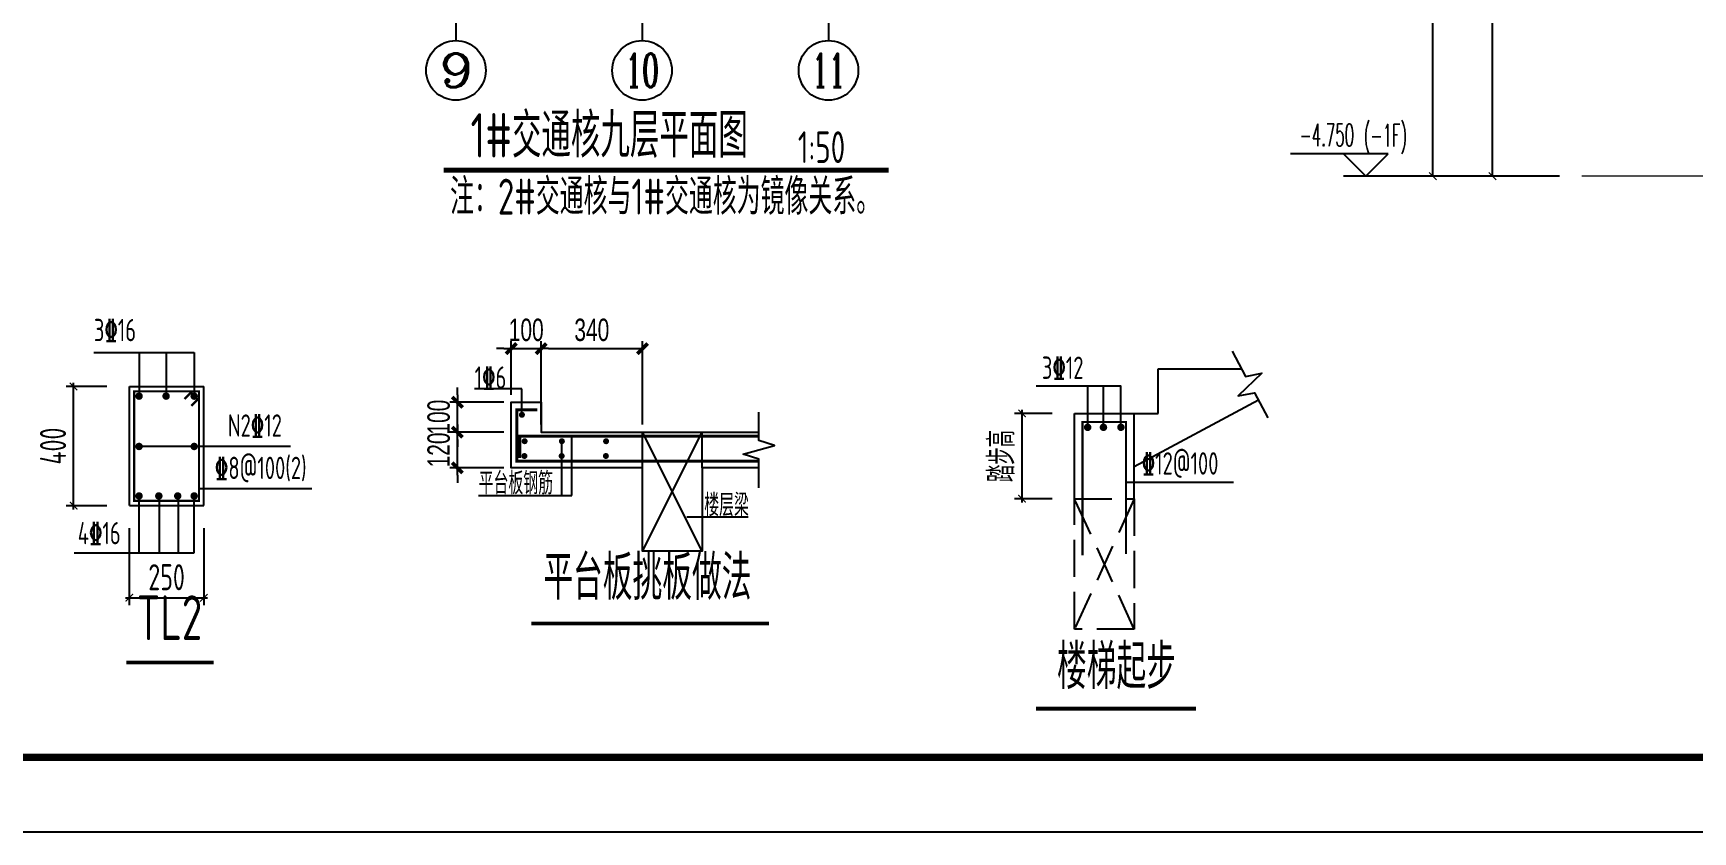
# Model space of a CAD drawing. Extents: x -655480 to 203344, y -294099 to 287156.
# Drawn here: x 39824 to 50959, y 156782 to 162142 of the extents above; entities that cross this region are included whole.
import ezdxf
from ezdxf.enums import TextEntityAlignment as Align

# ---------------------------------------------------------------- set-up
doc = ezdxf.new("R2010")
doc.units = 0
doc.header["$LTSCALE"] = 1000
doc.linetypes.add('DASH', pattern=[0.35, 0.25, -0.1])
doc.linetypes.add('DOTE', pattern=[2.42, 2, -0.2, 0.02, -0.2])
doc.layers.get('0').update_dxf_attribs({"linetype": 'CONTINUOUS'})
doc.layers.get('DEFPOINTS').update_dxf_attribs({"linetype": 'CONTINUOUS'})
for name, color, linetype in [('-TK', 7, 'CONTINUOUS'), ('A-AXIS_TEXT', 7, 'CONTINUOUS'), ('AXIS', 3, 'CONTINUOUS'), ('DIM', 2, 'CONTINUOUS'), ('DIM_ELEV', 3, 'CONTINUOUS'), ('DIM_SYMB', 3, 'CONTINUOUS'), ('FSK_DIM', 3, 'CONTINUOUS'), ('NUM', 7, 'CONTINUOUS'), ('PUB_DIM', 3, 'CONTINUOUS'), ('PUB_TEXT', 2, 'CONTINUOUS'), ('REIN', 6, 'CONTINUOUS'), ('S_E_STAIR', 4, 'CONTINUOUS'), ('Sbeam-s', 3, 'CONTINUOUS'), ('TEXT', 2, 'CONTINUOUS'), ('THIN', 7, 'CONTINUOUS'), ('WALL', 5, 'CONTINUOUS'), ('大样详图_文字', 60, 'CONTINUOUS'), ('结构大样', 132, 'CONTINUOUS')]:
    doc.layers.add(name, color=color, linetype=linetype)
doc.layers.add('AXIS_TEXT', color=7, linetype='CONTINUOUS', lineweight=20)
doc.layers.add('DOTE', color=19, linetype='DOTE', lineweight=9)
doc.styles.add('_TCH_AXIS', font='COMPLEX', dxfattribs={"bigfont": 'GBCBIG'})
doc.styles.add('_TCH_DIM', font='SIMPLEX.shx', dxfattribs={"width": 0.7, "bigfont": 'GBCBIG.shx'})
doc.styles.add('_TCH_DIM_T3', font='SIMPLEX', dxfattribs={"width": 0.705882, "bigfont": 'GBCBIG'})
doc.styles.add('BW_Dim', font='Bweng.shx', dxfattribs={"width": 0.7, "bigfont": 'hztxt.shx'})
doc.styles.add('COMPLEX', font='COMPLEX')
doc.styles.add('TSSD_DIMENSION', font='Tssdeng.shx', dxfattribs={"width": 0.7, "bigfont": 'tssdchn.shx'})
doc.styles.add('TSSD_Norm', font='Tssdeng.shx', dxfattribs={"bigfont": 'tssdchn.shx'})
doc.styles.add('TSSD_REIN', font='tssdeng.shx', dxfattribs={"width": 0.7, "height": 300, "bigfont": 'tssdchn.shx'})
doc.dimstyles.new('_TCH_ARCH&&50', dxfattribs={"dimtxt": 157.5, "dimasz": 50, "dimexe": 125, "dimexo": 150, "dimgap": 58.75, "dimtad": 1, "dimdec": 0, "dimzin": 0, "dimdsep": 46, "dimtxsty": '_TCH_DIM_T3', "dimblk": 'ARCHTICK', "dimcen": 0.09, "dimclrt": 7, "dimazin": 0, "dimtfac": 1, "dimtdec": 0, "dimtix": 1, "dimtmove": 2, "dimatfit": 3, "dimldrblk": 'ARCHTICK', "dimfxl": 1, "dimtolj": 1, "dimtzin": 0, "dimarcsym": 0})
doc.dimstyles.new('Cyz_25_50', dxfattribs={"dimtxt": 150, "dimasz": 50, "dimexe": 50, "dimexo": 50, "dimgap": 50, "dimtad": 1, "dimdec": 0, "dimlfac": 0.5, "dimzin": 0, "dimdsep": 46, "dimtxsty": 'BW_Dim', "dimblk": '_bwk', "dimcen": 0, "dimclrt": 7, "dimadec": 0, "dimazin": 0, "dimtfac": 1, "dimtdec": 0, "dimtix": 1, "dimtmove": 2, "dimatfit": 0, "dimfxl": 1, "dimtolj": 1, "dimtzin": 0, "dimarcsym": 0})
doc.dimstyles.new('TSSD_50_50', dxfattribs={"dimtxt": 175, "dimasz": 50, "dimexe": 50, "dimexo": 150, "dimgap": 50, "dimtad": 1, "dimdec": 0, "dimzin": 0, "dimdsep": 46, "dimtxsty": 'TSSD_DIMENSION', "dimblk": 'ARCHTICK', "dimcen": 0, "dimdle": 25, "dimclrt": 7, "dimadec": 0, "dimazin": 0, "dimtfac": 1, "dimtdec": 0, "dimtix": 1, "dimtmove": 2, "dimatfit": 3, "dimfxl": 1, "dimtolj": 1, "dimtzin": 0, "dimarcsym": 0})

# ---------------------------------------------------------------- blocks, each defined once
blk = doc.blocks.new('A1')
blk.add_lwpolyline([(0, 59400), (0, 0), (84100, 0), (84100, 59400)], close=True)
at = {"const_width": 100}
blk.add_lwpolyline([(2500, 58400), (2500, 1000), (83100, 1000), (83100, 58400)], close=True, dxfattribs=at)
blk = doc.blocks.new('_bwk')
blk.add_line((-1, 0), (0, 0))
at = {"const_width": 0.5}
blk.add_lwpolyline([(-0.7, -0.7), (0.7, 0.7)], dxfattribs=at)
blk = doc.blocks.new('*D1203')
at = {"layer": 'DEFPOINTS', "color": 0, "transparency": 16777216}
for p in [(43232, 160025), (43032, 159665), (43232, 159665)]:
    blk.add_point(p, dxfattribs=at)
at = {"layer": 'FSK_DIM', "color": 0, "lineweight": -2, "transparency": 16777216}
for p, q in [((42982, 160025), (42932, 160025)), ((43032, 159715), (43032, 160075)), ((43032, 160025), (43232, 160025)), ((43232, 159715), (43232, 160075)), ((43282, 160025), (43332, 160025))]:
    blk.add_line(p, q, dxfattribs=at)
at = {"layer": 'FSK_DIM', "color": 0, "lineweight": -2, "transparency": 16777216, "xscale": 50, "yscale": 50, "zscale": 50}
blk.add_blockref('_bwk', (43032, 160025), dxfattribs=at)
at = {"layer": 'FSK_DIM', "color": 0, "lineweight": -2, "transparency": 16777216, "xscale": 50, "yscale": 50, "zscale": 50, "rotation": 180}
blk.add_blockref('_bwk', (43232, 160025), dxfattribs=at)
at = {"layer": 'FSK_DIM', "color": 7, "transparency": 16777216, "insert": (43132, 160150), "char_height": 150, "attachment_point": 5, "style": 'BW_Dim'}
blk.add_mtext('\\A1;100', dxfattribs=at)
blk = doc.blocks.new('*D1204')
at = {"layer": 'DEFPOINTS', "color": 0, "transparency": 16777216}
for p in [(43912, 160025), (43232, 159465), (43912, 159465)]:
    blk.add_point(p, dxfattribs=at)
at = {"layer": 'FSK_DIM', "color": 0, "lineweight": -2, "transparency": 16777216}
for p, q in [((43232, 159515), (43232, 160075)), ((43282, 160025), (43862, 160025)), ((43912, 159515), (43912, 160075))]:
    blk.add_line(p, q, dxfattribs=at)
at = {"layer": 'FSK_DIM', "color": 0, "lineweight": -2, "transparency": 16777216, "xscale": 50, "yscale": 50, "zscale": 50, "rotation": 180}
blk.add_blockref('_bwk', (43232, 160025), dxfattribs=at)
at = {"layer": 'FSK_DIM', "color": 0, "lineweight": -2, "transparency": 16777216, "xscale": 50, "yscale": 50, "zscale": 50}
blk.add_blockref('_bwk', (43912, 160025), dxfattribs=at)
at = {"layer": 'FSK_DIM', "color": 7, "transparency": 16777216, "insert": (43572, 160150), "char_height": 150, "attachment_point": 5, "style": 'BW_Dim'}
blk.add_mtext('\\A1;340', dxfattribs=at)
blk = doc.blocks.new('*D1205')
at = {"layer": 'DEFPOINTS', "color": 0, "transparency": 16777216}
for p in [(42670, 159465), (43032, 159465), (43032, 159225)]:
    blk.add_point(p, dxfattribs=at)
at = {"layer": 'FSK_DIM', "color": 0, "lineweight": -2, "transparency": 16777216}
for p, q in [((42982, 159465), (42620, 159465)), ((42670, 159515), (42670, 159565)), ((42670, 159225), (42670, 159465)), ((42982, 159225), (42620, 159225)), ((42670, 159175), (42670, 159125))]:
    blk.add_line(p, q, dxfattribs=at)
at = {"layer": 'FSK_DIM', "color": 0, "lineweight": -2, "transparency": 16777216, "xscale": 50, "yscale": 50, "zscale": 50}
for p, rotation in [((42670, 159465), 270), ((42670, 159225), 90)]:
    blk.add_blockref('_bwk', p, dxfattribs=dict(at, rotation=rotation))
at = {"layer": 'FSK_DIM', "color": 7, "transparency": 16777216, "insert": (42545, 159345), "char_height": 150, "attachment_point": 5, "rotation": 90, "style": 'BW_Dim'}
blk.add_mtext('\\A1;120', dxfattribs=at)
blk = doc.blocks.new('*D1206')
at = {"layer": 'DEFPOINTS', "color": 0, "transparency": 16777216}
for p in [(42670, 159665), (43032, 159665), (43032, 159465)]:
    blk.add_point(p, dxfattribs=at)
at = {"layer": 'FSK_DIM', "color": 0, "lineweight": -2, "transparency": 16777216}
for p, q in [((42670, 159715), (42670, 159765)), ((42982, 159665), (42620, 159665)), ((42670, 159465), (42670, 159665)), ((42982, 159465), (42620, 159465)), ((42670, 159415), (42670, 159365))]:
    blk.add_line(p, q, dxfattribs=at)
at = {"layer": 'FSK_DIM', "color": 0, "lineweight": -2, "transparency": 16777216, "xscale": 50, "yscale": 50, "zscale": 50}
for p, rotation in [((42670, 159665), 270), ((42670, 159465), 90)]:
    blk.add_blockref('_bwk', p, dxfattribs=dict(at, rotation=rotation))
at = {"layer": 'FSK_DIM', "color": 7, "transparency": 16777216, "insert": (42545, 159565), "char_height": 150, "attachment_point": 5, "rotation": 90, "style": 'BW_Dim'}
blk.add_mtext('\\A1;100', dxfattribs=at)
blk = doc.blocks.new('_ArchTick')
at = {"color": 0, "linetype": 'ByBlock', "const_width": 0.15}
blk.add_lwpolyline([(-0.5, -0.5), (0.5, 0.5)], dxfattribs=at)
blk = doc.blocks.new('*D1207')
at = {"layer": 'DEFPOINTS', "color": 0, "transparency": 16777216}
for p in [(46459, 159590), (46811, 159590), (46811, 159018)]:
    blk.add_point(p, dxfattribs=at)
at = {"layer": 'DIM', "color": 0, "lineweight": -2, "transparency": 16777216}
for p, q in [((46661, 159590), (46409, 159590)), ((46459, 158993), (46459, 159615)), ((46661, 159018), (46409, 159018))]:
    blk.add_line(p, q, dxfattribs=at)
at = {"layer": 'DIM', "color": 0, "lineweight": -2, "transparency": 16777216, "xscale": 50, "yscale": 50, "zscale": 50}
for p, rotation in [((46459, 159590), 90), ((46459, 159018), 270)]:
    blk.add_blockref('_ArchTick', p, dxfattribs=dict(at, rotation=rotation))
at = {"layer": 'DIM', "color": 7, "transparency": 16777216, "insert": (46321, 159304), "char_height": 175, "attachment_point": 5, "rotation": 90, "style": 'TSSD_DIMENSION'}
blk.add_mtext('\\A1;踏步高', dxfattribs=at)
blk = doc.blocks.new('*D1208')
at = {"layer": 'DEFPOINTS', "color": 0, "transparency": 16777216}
for p in [(40469, 158971), (40969, 158971), (40969, 158353)]:
    blk.add_point(p, dxfattribs=at)
at = {"layer": 'DIM', "color": 0, "lineweight": -2, "transparency": 16777216}
for p, q in [((40469, 158821), (40469, 158303)), ((40969, 158821), (40969, 158303)), ((40444, 158353), (40994, 158353))]:
    blk.add_line(p, q, dxfattribs=at)
at = {"layer": 'DIM', "color": 0, "lineweight": -2, "transparency": 16777216, "xscale": 50, "yscale": 50, "zscale": 50, "rotation": 180}
blk.add_blockref('_ArchTick', (40469, 158353), dxfattribs=at)
at = {"layer": 'DIM', "color": 0, "lineweight": -2, "transparency": 16777216, "xscale": 50, "yscale": 50, "zscale": 50}
blk.add_blockref('_ArchTick', (40969, 158353), dxfattribs=at)
at = {"layer": 'DIM', "color": 7, "transparency": 16777216, "insert": (40719, 158491), "char_height": 175, "attachment_point": 5, "style": 'TSSD_DIMENSION'}
blk.add_mtext('\\A1;250', dxfattribs=at)
blk = doc.blocks.new('*D1209')
at = {"layer": 'DEFPOINTS', "color": 0, "transparency": 16777216}
for p in [(40095, 159771), (40469, 159771), (40469, 158971)]:
    blk.add_point(p, dxfattribs=at)
at = {"layer": 'DIM', "color": 0, "lineweight": -2, "transparency": 16777216}
for p, q in [((40095, 158946), (40095, 159796)), ((40319, 159771), (40045, 159771)), ((40319, 158971), (40045, 158971))]:
    blk.add_line(p, q, dxfattribs=at)
at = {"layer": 'DIM', "color": 0, "lineweight": -2, "transparency": 16777216, "xscale": 50, "yscale": 50, "zscale": 50}
for p, rotation in [((40095, 159771), 90), ((40095, 158971), 270)]:
    blk.add_blockref('_ArchTick', p, dxfattribs=dict(at, rotation=rotation))
at = {"layer": 'DIM', "color": 7, "transparency": 16777216, "insert": (39957, 159371), "char_height": 175, "attachment_point": 5, "rotation": 90, "style": 'TSSD_DIMENSION'}
blk.add_mtext('\\A1;400', dxfattribs=at)
blk = doc.blocks.new('*D964')
at = {"layer": 'DEFPOINTS', "color": 0, "transparency": 16777216}
for p in [(49615, 164582), (50215, 164582), (50215, 161182)]:
    blk.add_point(p, dxfattribs=at)
at = {"layer": 'PUB_DIM', "color": 0, "lineweight": -2, "transparency": 16777216}
for p, q in [((50065, 164582), (49490, 164582)), ((49615, 161182), (49615, 164582)), ((50065, 161182), (49490, 161182))]:
    blk.add_line(p, q, dxfattribs=at)
at = {"layer": 'PUB_DIM', "color": 0, "lineweight": -2, "transparency": 16777216, "xscale": 50, "yscale": 50, "zscale": 50}
for p, rotation in [((49615, 164582), 90), ((49615, 161182), 270)]:
    blk.add_blockref('_ArchTick', p, dxfattribs=dict(at, rotation=rotation))
at = {"layer": 'PUB_DIM', "color": 7, "transparency": 16777216, "insert": (49478, 162882), "char_height": 157.5, "attachment_point": 5, "rotation": 90, "style": '_TCH_DIM_T3'}
blk.add_mtext('\\A1;3400', dxfattribs=at)
blk = doc.blocks.new('*D988')
at = {"layer": 'DEFPOINTS', "color": 0, "transparency": 16777216}
for p in [(49215, 164582), (50215, 164582), (50215, 161182)]:
    blk.add_point(p, dxfattribs=at)
at = {"layer": 'PUB_DIM', "color": 0, "lineweight": -2, "transparency": 16777216}
for p, q in [((50065, 164582), (49090, 164582)), ((49215, 161182), (49215, 164582)), ((50065, 161182), (49090, 161182))]:
    blk.add_line(p, q, dxfattribs=at)
at = {"layer": 'PUB_DIM', "color": 0, "lineweight": -2, "transparency": 16777216, "xscale": 50, "yscale": 50, "zscale": 50}
for p, rotation in [((49215, 164582), 90), ((49215, 161182), 270)]:
    blk.add_blockref('_ArchTick', p, dxfattribs=dict(at, rotation=rotation))
at = {"layer": 'PUB_DIM', "color": 7, "transparency": 16777216, "insert": (49078, 162882), "char_height": 157.5, "attachment_point": 5, "rotation": 90, "style": '_TCH_DIM_T3'}
blk.add_mtext('\\A1;3400', dxfattribs=at)
blk = doc.blocks.new('_AXISO')
blk.add_circle((0, 0), 0.5)
at = {"layer": 'A-AXIS_TEXT', "style": 'COMPLEX', "width": 1.041667}
blk.add_attdef('A', text='', height=0.56, dxfattribs=at).set_placement((-0.25, -0.28), (0.25, -0.28), align=Align.FIT)

msp = doc.modelspace()

# ---------------------------------------------------------------- linework, layer by layer
at = {"layer": 'AXIS'}
for p, q in [((42660.07, 163106.91), (42660.07, 162092.3)), ((43909.59, 163106.91), (43909.59, 162092.3)), ((45160.07, 163106.91), (45160.07, 162092.3))]:
    msp.add_line(p, q, dxfattribs=at)
at = {"layer": 'DIM_ELEV'}
for p, q in [((48915.13, 161331.66), (48259.13, 161331.66)), ((48765.13, 161181.66), (48615.13, 161331.66)), ((48765.13, 161181.66), (48915.13, 161331.66)), ((49615.13, 161181.66), (48615.13, 161181.66))]:
    msp.add_line(p, q, dxfattribs=at)
at = {"layer": 'DIM_SYMB', "const_width": 35}
msp.add_lwpolyline([(42578.35, 161222.34), (45562.97, 161222.34)], dxfattribs=at)
at = {"layer": 'DOTE', "linetype": 'DOTE'}
msp.add_line((65692.19, 161181.66), (50215.13, 161181.66), dxfattribs=at)
at = {"layer": 'NUM', "color": 7, "const_width": 25}
for points in [[(43165.88, 158180.77), (44759.94, 158180.77)], [(40448.98, 157917.66), (41034.04, 157917.66)], [(46552.27, 157608.61), (47625.32, 157608.61)]]:
    msp.add_lwpolyline(points, dxfattribs=at)
at = {"layer": 'REIN'}
for points, const_width in [([(40838.82, 159686.74), (40890.8, 159738.69), (40936.73, 159738.69), (40936.73, 159003.69), (40501.73, 159003.69), (40501.73, 159738.69), (40936.73, 159738.69), (40936.73, 159692.76), (40884.78, 159640.78)], 15), ([(43206.02, 159614.85), (43068.53, 159614.85), (43068.53, 159270.34), (44693.27, 159270.34)], 20), ([(46865, 158637.12), (46865, 159532.42), (47156.28, 159532.42), (47156.28, 158647.62)], 15), ([(43089.75, 159290.98), (43089.75, 159437.8), (44693.27, 159437.8)], 20)]:
    msp.add_lwpolyline(points, dxfattribs=dict(at, const_width=const_width))
for points, const_width in [([(40521.73, 159706.19, 1), (40546.73, 159706.19, 1)], 25), ([(40703.08, 159706.19, 1), (40728.08, 159706.19, 1)], 25), ([(40891.73, 159706.19, 1), (40916.73, 159706.19, 1)], 25), ([(43093.23, 159580.9, 1), (43113.23, 159580.9, 1)], 20), ([(46886.65, 159496.93, 1), (46911.65, 159496.93, 1)], 25), ([(46992.42, 159496.93, 1), (47017.42, 159496.93, 1)], 25), ([(47109.58, 159496.93, 1), (47134.58, 159496.93, 1)], 25), ([(40521.73, 159368.41, 1), (40546.73, 159368.41, 1)], 25), ([(40891.73, 159368.41, 1), (40916.73, 159368.41, 1)], 25), ([(43111.28, 159403.57, 1), (43131.28, 159403.57, 1)], 20), ([(43361.17, 159403.57, 1), (43381.17, 159403.57, 1)], 20), ([(43657.72, 159403.57, 1), (43677.72, 159403.57, 1)], 20), ([(43110, 159304.44, 1), (43130, 159304.44, 1)], 20), ([(43359.89, 159304.44, 1), (43379.89, 159304.44, 1)], 20), ([(43656.44, 159304.44, 1), (43676.44, 159304.44, 1)], 20), ([(40521.73, 159036.19, 1), (40546.73, 159036.19, 1)], 25), ([(40654.38, 159036.19, 1), (40679.38, 159036.19, 1)], 25), ([(40781.35, 159036.19, 1), (40806.35, 159036.19, 1)], 25), ([(40891.73, 159036.19, 1), (40916.73, 159036.19, 1)], 25)]:
    msp.add_lwpolyline(points, format="xyb", close=True, dxfattribs=dict(at, const_width=const_width))
at = {"layer": 'S_E_STAIR', "color": 2}
for p, q in [((47371.21, 159589.8), (47371.21, 159889.8)), ((47371.21, 159889.8), (47931.21, 159889.8)), ((46811.21, 159017.53), (46811.21, 159589.8)), ((46811.21, 159589.8), (47371.21, 159589.8)), ((48044.54, 159678.25), (47211.21, 159231.82)), ((47211.21, 159017.53), (47211.21, 159589.8))]:
    msp.add_line(p, q, dxfattribs=at)
at = {"layer": 'Sbeam-s'}
for p, q in [((40469.23, 158971.19), (40469.23, 159771.19)), ((40469.23, 159771.19), (40969.23, 159771.19)), ((40969.23, 158971.19), (40969.23, 159771.19)), ((40469.23, 158971.19), (40969.23, 158971.19))]:
    msp.add_line(p, q, dxfattribs=at)
at = {"layer": 'TEXT'}
for p, q in [((40231.24, 159998.31), (40904.23, 159998.31)), ((40534.23, 159998.31), (40534.23, 159718.69)), ((40715.58, 159998.31), (40715.58, 159718.69)), ((40904.23, 159998.31), (40904.23, 159718.69)), ((46899.15, 159496.93), (46899.15, 159772.6)), ((47004.92, 159496.93), (47004.92, 159772.6)), ((41550.64, 159368.41), (40534.23, 159368.41)), ((40534.23, 158654.85), (40534.23, 159036.19)), ((40671.65, 158654.85), (40671.65, 159036.19)), ((40798.62, 158654.85), (40798.62, 159036.19)), ((40904.23, 158654.85), (40904.23, 159036.19)), ((41693.77, 159083.8), (40936.73, 159083.8)), ((40097.91, 158654.85), (40904.23, 158654.85))]:
    msp.add_line(p, q, dxfattribs=at)
for points in [[(47122.08, 159496.93), (47122.08, 159772.6), (46553.39, 159772.6)], [(47156.28, 159127.9), (47876.64, 159127.9)]]:
    msp.add_lwpolyline(points, dxfattribs=at)
at = {"layer": 'THIN', "lineweight": -2}
msp.add_lwpolyline([(47867.74, 160008.27), (47958.41, 159839.03), (48067.36, 159859.28), (47908.39, 159708.77), (48017.34, 159729.02), (48108.01, 159559.77)], dxfattribs=at)
at = {"layer": 'THIN'}
msp.add_lwpolyline([(44693.27, 159090.7), (44693.27, 159282.7), (44587.67, 159316.3), (44798.87, 159373.9), (44693.27, 159407.5), (44693.27, 159599.5)], dxfattribs=at)
at = {"layer": 'WALL'}
for p, q in [((43911.52, 158665.1), (44311.52, 159465.1)), ((44311.52, 158665.1), (43911.52, 159465.1)), ((43911.52, 159225.1), (43911.52, 159465.1)), ((44311.52, 159225.1), (44311.52, 159465.1))]:
    msp.add_line(p, q, dxfattribs=at)
for points in [[(43911.52, 159225.1), (43031.52, 159225.1), (43031.52, 159665.1), (43231.52, 159665.1), (43231.52, 159465.1), (44693.27, 159465.1)], [(44693.27, 159225.1), (44311.52, 159225.1), (44311.52, 158665.1), (43911.52, 158665.1), (43911.52, 159225.1)]]:
    msp.add_lwpolyline(points, dxfattribs=at)
at = {"layer": '大样详图_文字', "color": 7}
for p, q in [((43103.23, 159755), (42785.76, 159755)), ((43103.23, 159580.9), (43103.23, 159755)), ((43369.89, 159038.89), (43371.17, 159403.57)), ((43438.52, 159038.89), (43438.52, 159437.8)), ((42812.74, 159038.89), (43438.52, 159038.89)), ((44621.88, 158893.22), (44208.76, 158893.22))]:
    msp.add_line(p, q, dxfattribs=at)
at = {"layer": '结构大样', "linetype": 'DASH'}
for p, q in [((47211.21, 158142.53), (46811.21, 159017.53)), ((47211.21, 159017.53), (46811.21, 158142.53))]:
    msp.add_line(p, q, dxfattribs=at)
msp.add_lwpolyline([(47211.21, 158142.53), (46811.21, 158142.53), (46811.21, 159017.53), (47211.21, 159017.53)], close=True, dxfattribs=at)

# ---------------------------------------------------------------- block references
at = {"layer": '-TK', "xscale": 0.5, "yscale": 0.5, "zscale": 0.5}
msp.add_blockref('A1', (27867.19, 156782.28), dxfattribs=at)
at = {"layer": 'AXIS'}
ref = msp.add_blockref('_AXISO', (42660.07, 161892.3), dxfattribs=dict(at, xscale=400, yscale=400, zscale=400))
ref.add_attrib('A', '9', dxfattribs={"layer": 'AXIS_TEXT', "height": 226.27, "style": '_TCH_AXIS', "width": 1.5}).set_placement((42546.93, 161779.16), (42773.21, 161779.16), align=Align.FIT)
ref = msp.add_blockref('_AXISO', (43909.59, 161892.3), dxfattribs=dict(at, xscale=400, yscale=400, zscale=400))
ref.add_attrib('A', '10', dxfattribs={"layer": 'AXIS_TEXT', "height": 226.274, "style": '_TCH_AXIS', "width": 0.724138}).set_placement((43796.45, 161779.16), (44022.73, 161779.16), align=Align.FIT)
ref = msp.add_blockref('_AXISO', (45160.07, 161892.3), dxfattribs=dict(at, xscale=400, yscale=400, zscale=400))
ref.add_attrib('A', '11', dxfattribs={"layer": 'AXIS_TEXT', "height": 226.274, "style": '_TCH_AXIS', "width": 0.875}).set_placement((45046.93, 161779.16), (45273.21, 161779.16), align=Align.FIT)

# ---------------------------------------------------------------- texts
at = {"layer": 'NUM', "color": 1, "style": 'TSSD_Norm', "width": 0.7}
for s, p in [('平台板挑板做法', (43944.89, 158248.81)), ('楼梯起步', (47092.56, 157650.16))]:
    msp.add_text(s, height=300, dxfattribs=at).set_placement(p, align=Align.BOTTOM_CENTER)
msp.add_text('TL2', height=300, dxfattribs=at).set_placement((40519.2, 157979.2), align=Align.BOTTOM_LEFT)
at = {"layer": 'PUB_TEXT'}
for s, height, style, width, p in [('1#交通核九层平面图', 297.5, 'TSSD_REIN', 0.7, (42758.28, 161307.5)), ('1:50', 212.5, 'TSSD_REIN', 0.7, (44954.39, 161270.59)), ('-4.750', 148.75, '_TCH_DIM', 0.494118, (48321.13, 161384.16)), ('(-1F)', 148.75, '_TCH_DIM', 0.494118, (48751.88, 161381.71))]:
    msp.add_text(s, height=height, dxfattribs=dict(at, style=style, width=width)).set_placement(p)
at = {"layer": 'PUB_TEXT', "color": 1, "style": 'TSSD_REIN', "width": 0.7}
msp.add_text('注：2#交通核与1#交通核为镜像关系。', height=241.1348, dxfattribs=at).set_placement((42621.16, 160924.04))
at = {"layer": 'THIN', "color": 0, "style": 'TSSD_REIN', "width": 0.7}
for s, p in [('3\x8416', (40231.24, 160029.56)), ('3%%13212', (46591.95, 159776.68)), ('N2\x8412', (41129.78, 159389.06)), ('%%13212@100', (47261.69, 159134.6)), ('\x848@100(2)', (41043.44, 159104.45)), ('4%%13216', (40122.95, 158666.69))]:
    msp.add_text(s, height=150, dxfattribs=at).set_placement(p, align=Align.BOTTOM_LEFT)
at = {"layer": '大样详图_文字', "color": 7, "style": 'TSSD_REIN', "width": 0.7}
for s, p in [('1\x846', (42785.88, 159755.92)), ('平台板钢筋', (42813.13, 159046.33)), ('楼层梁', (44326.66, 158900))]:
    msp.add_text(s, height=150, dxfattribs=at).set_placement(p)

# ---------------------------------------------------------------- dimensions: what is measured, and where the dimension line sits
at = {"layer": 'DIM'}
dim = msp.add_linear_dim(base=(40094.76, 159771.19), p1=(40469.23, 158971.19), p2=(40469.23, 159771.19), angle=90, dimstyle='TSSD_50_50', override={"dimlfac": 0.5}, dxfattribs=at)
dim.commit()
dim.dimension.update_dxf_attribs({"geometry": '*D1209', "text_midpoint": (39957.26, 159371.19)})
dim = msp.add_linear_dim(base=(46458.67, 159589.8), p1=(46811.21, 159017.53), p2=(46811.21, 159589.8), angle=90, text='踏步高', dimstyle='TSSD_50_50', override={"dimlfac": 0.5}, dxfattribs=at)
dim.commit()
dim.dimension.update_dxf_attribs({"geometry": '*D1207', "text_midpoint": (46321.17, 159303.67)})
dim = msp.add_linear_dim(base=(40969.23, 158353.07), p1=(40469.23, 158971.19), p2=(40969.23, 158971.19), dimstyle='TSSD_50_50', override={"dimlfac": 0.5}, dxfattribs=at)
dim.commit()
dim.dimension.update_dxf_attribs({"geometry": '*D1208', "text_midpoint": (40719.23, 158490.57)})
at = {"layer": 'FSK_DIM'}
for base, p1, p2, picture, middle in [((43231.52, 160025.09), (43031.52, 159665.1), (43231.52, 159665.1), '*D1203', (43131.52, 160150.09)), ((43911.52, 160025.09), (43231.52, 159465.1), (43911.52, 159465.1), '*D1204', (43571.52, 160150.09))]:
    dim = msp.add_linear_dim(base=base, p1=p1, p2=p2, dimstyle='Cyz_25_50', dxfattribs=at)
    dim.commit()
    dim.dimension.update_dxf_attribs({"geometry": picture, "text_midpoint": middle})
for base, p1, p2, picture, middle in [((42669.58, 159665.1), (43031.52, 159465.1), (43031.52, 159665.1), '*D1206', (42544.58, 159565.1)), ((42669.58, 159465.1), (43031.52, 159225.1), (43031.52, 159465.1), '*D1205', (42544.58, 159345.1))]:
    dim = msp.add_linear_dim(base=base, p1=p1, p2=p2, angle=90, dimstyle='Cyz_25_50', dxfattribs=at)
    dim.commit()
    dim.dimension.update_dxf_attribs({"geometry": picture, "text_midpoint": middle})
at = {"layer": 'PUB_DIM'}
for distance, picture, middle in [(1000, '*D988', (49077.63, 162881.66)), (600, '*D964', (49477.63, 162881.66))]:
    dim = msp.add_aligned_dim(p1=(50215.13, 161181.66), p2=(50215.13, 164581.66), distance=distance, dimstyle='_TCH_ARCH&&50', dxfattribs=at)
    dim.commit()
    dim.dimension.update_dxf_attribs({"geometry": picture, "text_midpoint": middle})

doc.saveas('drawing.dxf')
